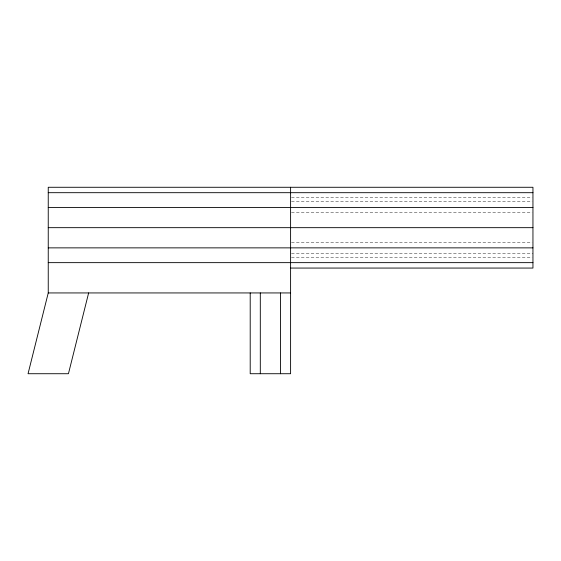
<?xml version="1.0" encoding="UTF-8"?>
<svg xmlns="http://www.w3.org/2000/svg" width="561" height="561" viewBox="0 0 561 561"><rect width="100%" height="100%" fill="white"/><g stroke="black" fill="none" stroke-linecap="round" stroke-linejoin="round"><path stroke-width="0.42" stroke-dasharray="2.81 2.1" d="M291.475 197.731L532.073 197.731M291.475 201.743L532.073 201.743M291.475 212.696L532.073 212.696M291.475 242.633L532.073 242.633M291.475 253.593L532.95 253.593M291.475 257.604L532.073 257.604"/><path stroke-width="0.84" d="M290.598 268.06L532.95 268.06L532.95 187.276L48.246 187.276L48.246 292.94L28.05 373.724L68.442 373.724L88.638 292.94M48.246 192.689L532.95 192.689M48.246 207.472L532.95 207.472M48.246 227.668L532.95 227.668M48.246 247.864L532.95 247.864M48.246 262.646L532.95 262.646M48.246 292.94L290.598 292.94M290.598 187.276L290.598 373.724L250.206 373.724L250.206 292.94M280.5 292.94L280.5 373.724M260.304 292.94L260.304 373.724"/></g></svg>
